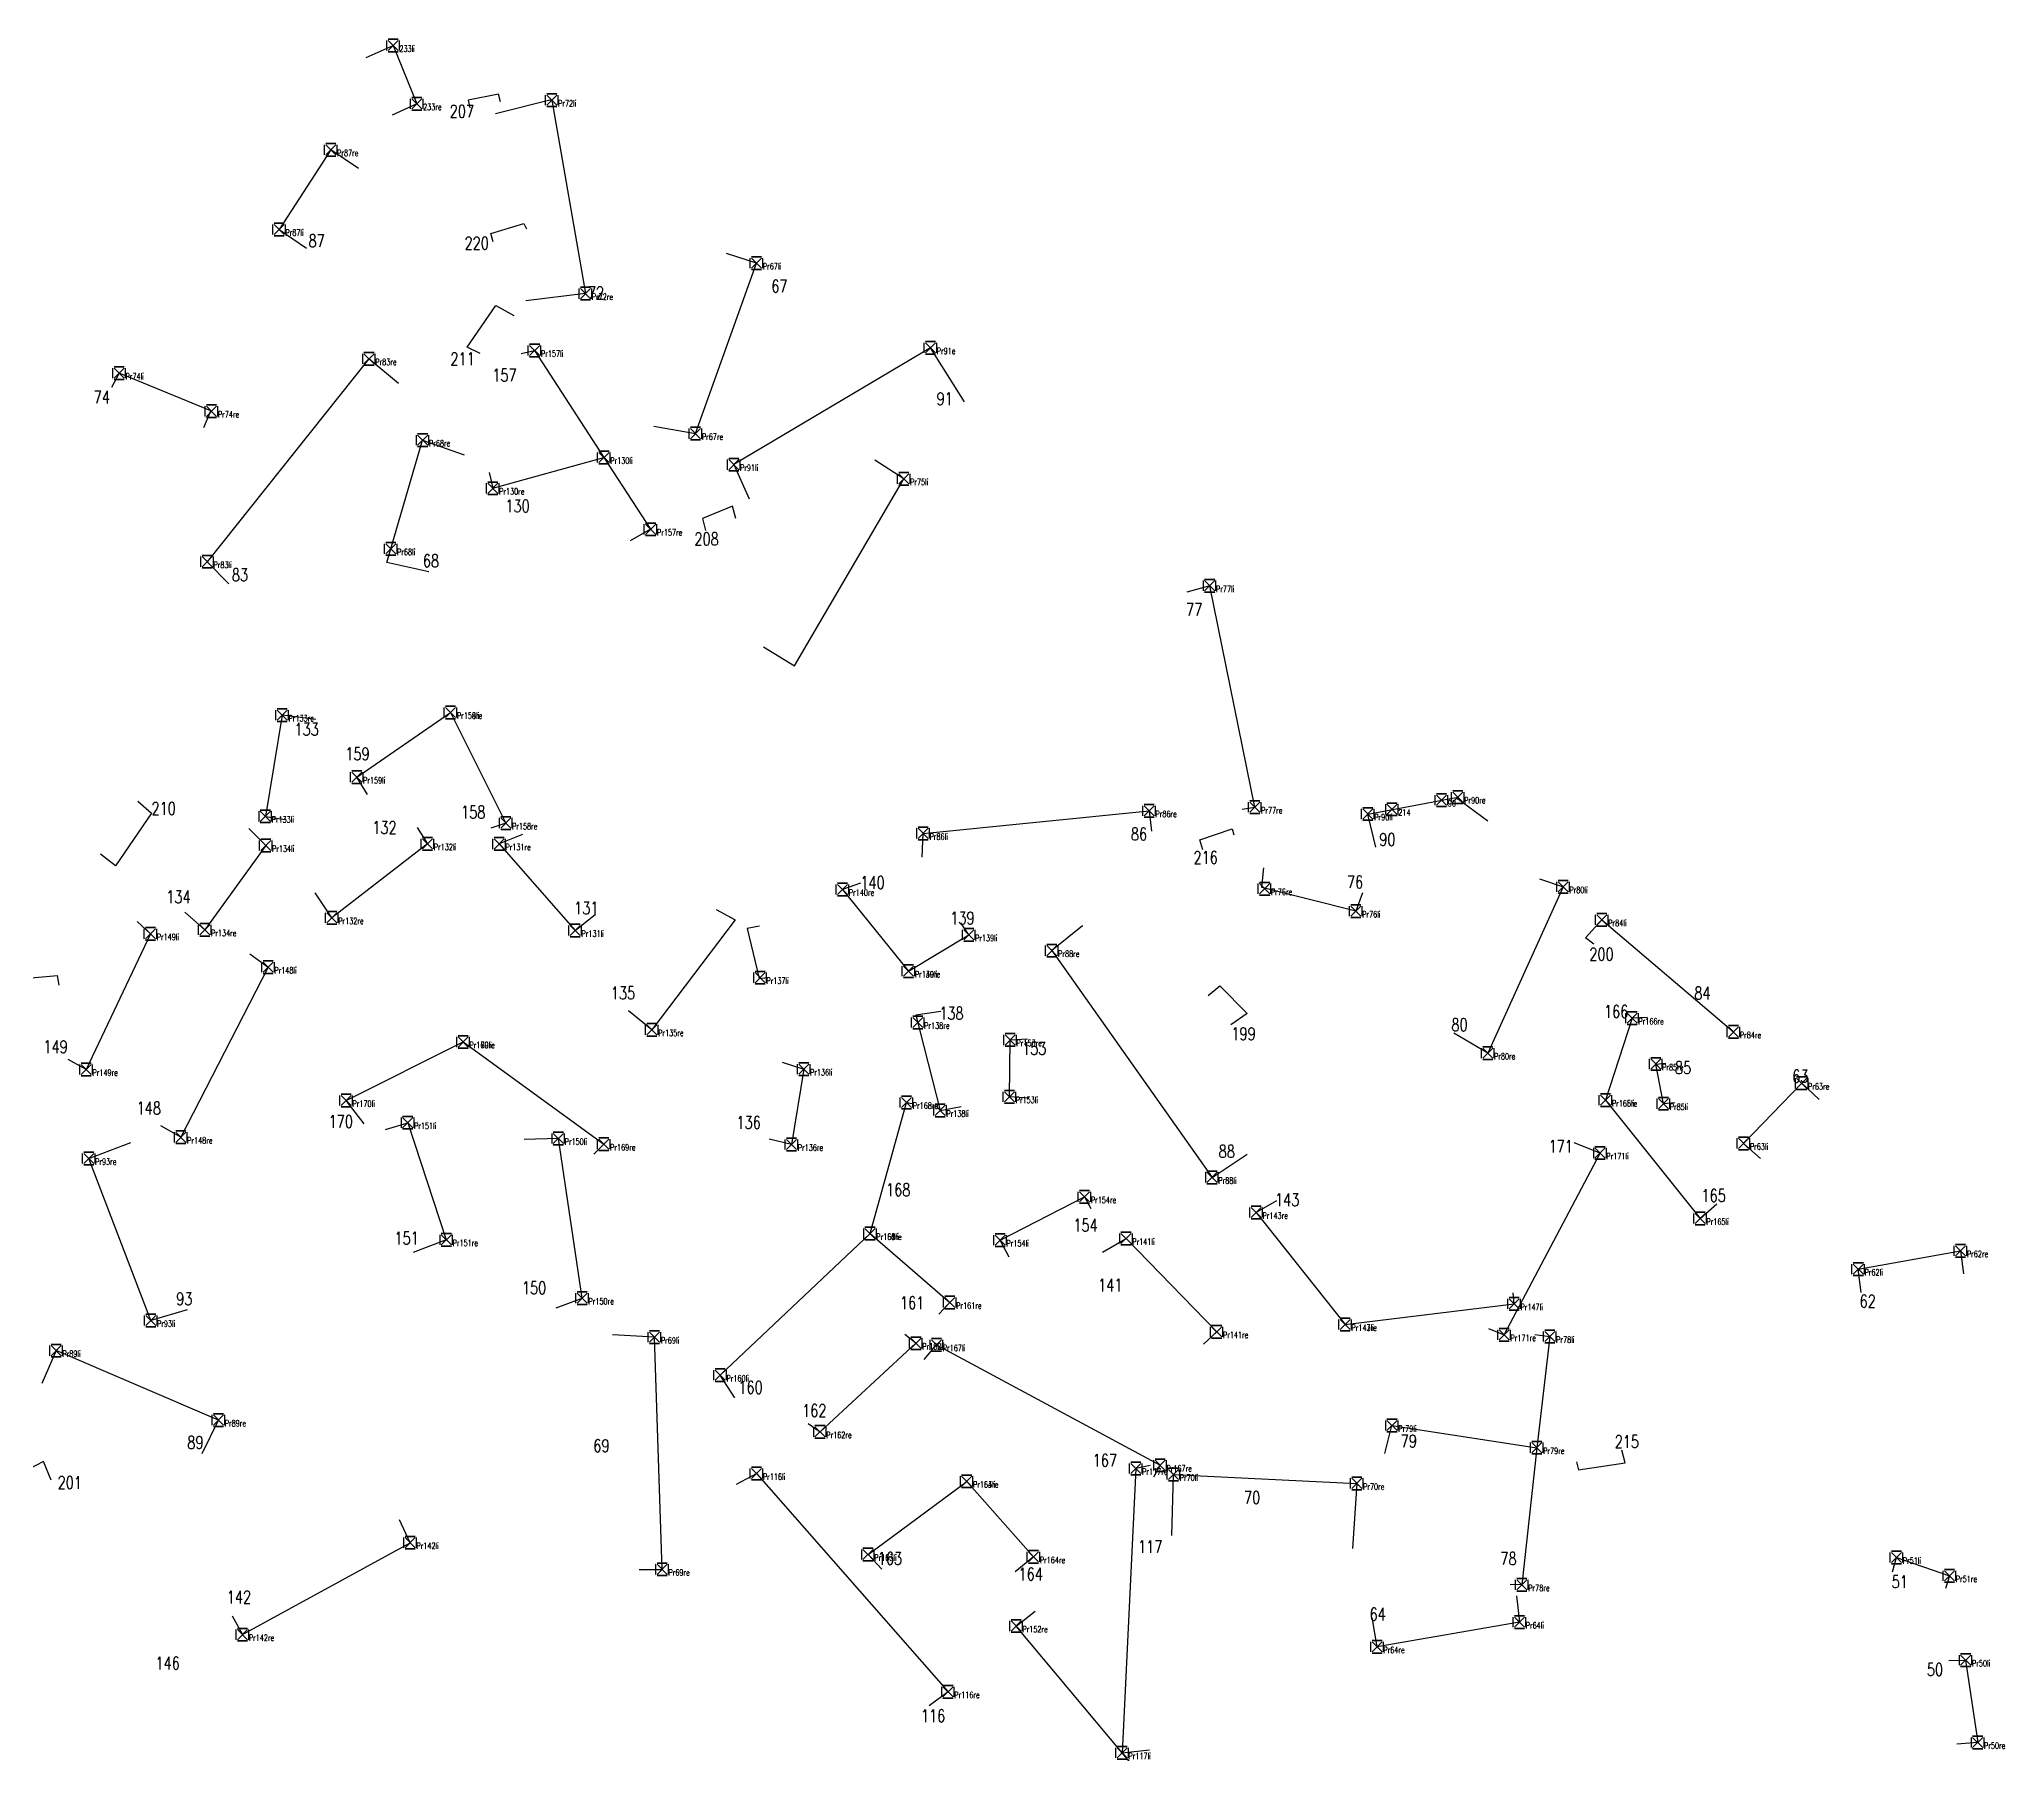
# Model space of a CAD drawing. Header units: metres. Extents: x 4462695 to 4462796, y 5794005 to 5794153.
# Drawn here: x 4462748.27 to 4462779.42, y 5794125.68 to 5794152.87 of the extents above; entities that cross this region are included whole.
import ezdxf

# ---------------------------------------------------------------- set-up
doc = ezdxf.new("R2010")
doc.units = ezdxf.units.M
doc.layers.add('Profile', color=5, linetype='Continuous')
doc.layers.add('Profile Passpunkte', color=5, linetype='Continuous')
doc.styles.add('ROMANS', font='ROMANS.shx', dxfattribs={"width": 0.75})

# ---------------------------------------------------------------- blocks, each defined once
blk = doc.blocks.new('CONTROL')
for p, q in [((-0.1, 0.1, 0.1), (-0.1, 0.1, -0.1)), ((-0.1, -0.08, -0.1), (-0.1, 0.08, -0.1)), ((-0.1, -0.08, 0.1), (-0.1, 0.08, 0.1)), ((0.08, 0.1, 0.1), (-0.08, 0.1, 0.1)), ((-0.08, 0.1, -0.1), (0.08, 0.1, -0.1)), ((0.08, -0.08, 0.08), (-0.08, 0.08, -0.08)), ((-0.08, -0.08, -0.08), (0.08, 0.08, 0.08)), ((-0.08, 0.08, 0.08), (0.08, -0.08, -0.08)), ((0.08, 0.08, -0.08), (-0.08, -0.08, 0.08)), ((0.1, 0.1, -0.1), (0.1, 0.1, 0.1)), ((0.1, -0.08, -0.1), (0.1, 0.08, -0.1)), ((0.1, -0.08, 0.1), (0.1, 0.08, 0.1)), ((-0.1, -0.1, 0.1), (-0.1, -0.1, -0.1)), ((0.08, -0.1, 0.1), (-0.08, -0.1, 0.1)), ((-0.08, -0.1, -0.1), (0.08, -0.1, -0.1)), ((0.1, -0.1, -0.1), (0.1, -0.1, 0.1))]:
    blk.add_line(p, q)
at = {"style": 'ROMANS', "width": 0.75}
blk.add_attdef('NUMMER', (0.1, -0.1), '', height=0.1, dxfattribs=at)

msp = doc.modelspace()

# ---------------------------------------------------------------- linework, layer by layer
at = {"layer": 'Profile', "elevation": -0.008}
for points in [[(4462755.463, 5794149.663), (4462755.427, 5794149.797), (4462755.95, 5794149.956), (4462755.994, 5794149.869)], [(4462755.26, 5794147.892), (4462755.054, 5794147.996), (4462755.508, 5794148.654), (4462755.793, 5794148.495)], [(4462749.83, 5794140.799), (4462750.047, 5794140.606), (4462749.476, 5794139.77), (4462749.238, 5794139.957)], [(4462763.955, 5794136.092), (4462763.647, 5794136.112), (4462763.66, 5794137.012), (4462763.933, 5794137.031)], [(4462772.638, 5794130.325), (4462772.667, 5794130.197), (4462773.407, 5794130.306), (4462773.356, 5794130.512)], [(4462759.322, 5794129.971), (4462759.64, 5794130.138), (4462762.674, 5794126.68), (4462762.377, 5794126.456)]]:
    msp.add_lwpolyline(points, dxfattribs=at)
at = {"layer": 'Profile'}
for points in [[(4462753.453, 5794152.584, 51.826), (4462753.877, 5794152.775, 51.905), (4462754.253, 5794151.853, 51.847), (4462753.864, 5794151.674, 51.86)], [(4462755.581, 5794151.884, 51.847), (4462755.547, 5794152.003, 51.846), (4462755.065, 5794151.912, 51.834), (4462755.094, 5794151.791, 51.821)], [(4462755.499, 5794151.697, 51.83), (4462756.361, 5794151.916, 51.865), (4462756.393, 5794151.91, 51.865), (4462756.927, 5794148.843, 51.794), (4462755.981, 5794148.73, 51.776)], [(4462753.331, 5794150.825, 51.829), (4462752.89, 5794151.123, 51.866), (4462752.07, 5794149.861, 51.825), (4462752.502, 5794149.562, 51.796)], [(4462758.013, 5794146.744, 51.805), (4462758.673, 5794146.624, 51.78), (4462759.639, 5794149.326, 51.799), (4462759.163, 5794149.479, 51.789)], [(4462753.965, 5794147.416, 51.732), (4462753.495, 5794147.809, -0.008), (4462750.93, 5794144.594, 0.065), (4462751.273, 5794144.241, 0.002)], [(4462755.906, 5794147.892, -0.008), (4462756.121, 5794147.941, 51.802), (4462757.22, 5794146.247, 51.802), (4462757.96, 5794145.107, 51.802), (4462757.638, 5794144.923, -0.008)], [(4462762.937, 5794147.13, 51.753), (4462762.396, 5794147.983, 51.822), (4462759.277, 5794146.132, 51.811), (4462759.523, 5794145.589, 51.85)], [(4462750.878, 5794146.723, 51.71), (4462750.989, 5794146.983, 51.711), (4462749.536, 5794147.581, 51.759), (4462749.413, 5794147.356, 51.742)], [(4462754.442, 5794144.433, 51.674), (4462753.778, 5794144.58, 51.687), (4462754.346, 5794146.522, 51.746), (4462755.003, 5794146.286, 51.763)], [(4462755.399, 5794146.008, -0.008), (4462755.458, 5794145.757, 51.802), (4462757.22, 5794146.247, 51.802)], [(4462759.75, 5794143.246, 51.775), (4462760.242, 5794142.944, 51.759), (4462761.973, 5794145.909, 51.783), (4462761.514, 5794146.203, 51.831)], [(4462759.308, 5794145.28, 51.83), (4462759.259, 5794145.475, 51.824), (4462758.783, 5794145.278, 51.779), (4462758.827, 5794145.086, 51.79)], [(4462767.336, 5794140.673, 51.711), (4462767.538, 5794140.701, 51.718), (4462766.822, 5794144.213, 52.206), (4462766.46, 5794144.109, 51.746)], [(4462752.65, 5794142.091, -0.008), (4462752.12, 5794142.161, 51.852), (4462751.852, 5794140.557, 51.852), (4462752.165, 5794140.505, -0.008)], [(4462753.473, 5794140.901, -0.008), (4462753.302, 5794141.179, 51.752), (4462754.789, 5794142.204, 51.742), (4462755.663, 5794140.451, 51.742), (4462755.427, 5794140.371, -0.008)], [(4462769.455, 5794140.067, 51.732), (4462769.331, 5794140.594, -0.008), (4462770.732, 5794140.857, -0.009), (4462771.234, 5794140.486, -0.035)], [(4462762.263, 5794139.908, 51.716), (4462762.282, 5794140.287, 51.75), (4462765.863, 5794140.644, 51.726), (4462765.898, 5794140.32, 51.738)], [(4462751.588, 5794140.363, -0.008), (4462751.858, 5794140.093, 51.786), (4462750.892, 5794138.756, 51.852), (4462750.576, 5794139.036, -0.008)], [(4462754.257, 5794140.381, -0.008), (4462754.423, 5794140.122, 51.752), (4462752.908, 5794138.948, 51.752), (4462752.64, 5794139.344, -0.008)], [(4462755.93, 5794140.27, -0.008), (4462755.558, 5794140.119, 51.712), (4462756.764, 5794138.748, 51.712), (4462757.088, 5794139.007, 19.623)], [(4462766.712, 5794140.028, -0.003), (4462766.668, 5794140.182, -0.008), (4462767.177, 5794140.358, -0.006), (4462767.203, 5794140.266, -0.004)], [(4462769.243, 5794139.346, 51.701), (4462769.14, 5794139.053, 51.708), (4462767.65, 5794139.429, 51.766), (4462767.68, 5794139.743, 51.748)], [(4462761.287, 5794139.5, -0.008), (4462761.002, 5794139.399, 51.732), (4462762.049, 5794138.104, 51.662), (4462763.003, 5794138.677, 51.662), (4462762.878, 5794138.871, -0.008)], [(4462772.053, 5794139.569, 51.712), (4462772.425, 5794139.441, 52.206), (4462771.23, 5794136.803, 51.613), (4462770.691, 5794137.122, 51.654)], [(4462759.001, 5794139.082, -0.008), (4462759.301, 5794138.918, 51.712), (4462757.98, 5794137.174, 51.712), (4462757.61, 5794137.472, -0.008)], [(4462749.819, 5794138.892, -0.008), (4462750.031, 5794138.696, 51.832), (4462749.012, 5794136.543, 51.852), (4462748.727, 5794136.702, -0.008)], [(4462759.687, 5794138.814, 23.622), (4462759.489, 5794138.779, 51.462), (4462759.679, 5794137.984, 51.446), (4462759.813, 5794138.001, 28.308)], [(4462764.798, 5794138.828, 51.688), (4462764.806, 5794138.82, 51.688), (4462764.32, 5794138.428, 51.696), (4462766.859, 5794134.834, 51.684), (4462767.416, 5794135.202, 51.7)], [(4462772.913, 5794138.53, 51.625), (4462772.779, 5794138.629, 51.636), (4462773.04, 5794138.917, 51.535), (4462775.127, 5794137.139, 52.206)], [(4462751.604, 5794138.376, -0.008), (4462751.895, 5794138.165, 51.792), (4462750.513, 5794135.469, 51.732), (4462750.194, 5794135.651, -0.008)], [(4462747.796, 5794137.832, 51.792), (4462747.786, 5794137.964, 51.796), (4462748.552, 5794138.035, 51.776), (4462748.576, 5794137.879, 51.784)], [(4462766.8, 5794137.718, 51.748), (4462766.984, 5794137.871, 51.751), (4462767.414, 5794137.433, 51.739), (4462767.157, 5794137.254, 51.761)], [(4462762.562, 5794137.465, -0.008), (4462762.164, 5794137.406, 51.672), (4462762.548, 5794135.896, 51.672), (4462762.885, 5794135.957, -0.008)], [(4462773.762, 5794137.366, -0.008), (4462773.518, 5794137.357, 51.512), (4462773.098, 5794136.056, -0.008), (4462774.596, 5794134.181, -0.008), (4462774.86, 5794134.417, -0.008)], [(4462753.42, 5794135.684, -0.008), (4462753.134, 5794136.053, 51.742), (4462754.988, 5794136.98, 51.742), (4462757.218, 5794135.359, 51.742), (4462757.057, 5794135.2, -0.008)], [(4462760.046, 5794136.66, -0.008), (4462760.387, 5794136.549, 51.712), (4462760.193, 5794135.356, 51.712), (4462759.841, 5794135.441, -0.008)], [(4462774.195, 5794136.014, 51.534), (4462774.016, 5794136.002, 51.548), (4462773.894, 5794136.631, 51.522), (4462774.055, 5794136.644, 51.5), (4462774.055, 5794136.644, 51.5)], [(4462775.556, 5794135.134, 51.559), (4462775.286, 5794135.373, 51.525), (4462776.207, 5794136.325, 51.548), (4462776.486, 5794136.067, 51.531)], [(4462761.438, 5794133.942, -0.008), (4462762.016, 5794136.02, 51.582), (4462762.107, 5794136.004, -0.008)], [(4462753.756, 5794135.593, -0.008), (4462754.109, 5794135.701, 51.732), (4462754.721, 5794133.844, 51.732), (4462754.196, 5794133.642, -0.008)], [(4462750.615, 5794132.736, 51.811), (4462750.035, 5794132.566, 51.803), (4462749.054, 5794135.132, 51.76), (4462749.72, 5794135.387, 51.76)], [(4462756.461, 5794132.764, -0.008), (4462756.875, 5794132.92, 51.702), (4462756.497, 5794135.451, 51.702), (4462755.953, 5794135.432, 51.712)], [(4462771.241, 5794132.438, -0.008), (4462771.491, 5794132.338, 51.552), (4462773.01, 5794135.22, 51.552), (4462772.601, 5794135.38, -0.008)], [(4462763.646, 5794133.569, -0.008), (4462763.501, 5794133.84, 51.672), (4462764.839, 5794134.525, 51.672), (4462764.939, 5794134.343, -0.008)], [(4462767.879, 5794134.462, -0.008), (4462767.56, 5794134.277, 51.552), (4462768.97, 5794132.5, 51.562), (4462771.65, 5794132.828, 51.562), (4462771.633, 5794133.005, -0.008)], [(4462759.295, 5794131.338, -0.008), (4462759.063, 5794131.697, 51.622), (4462761.438, 5794133.942, -0.008), (4462762.704, 5794132.851, 51.642), (4462762.528, 5794132.666, -0.008)], [(4462765.125, 5794133.647, -0.008), (4462765.496, 5794133.863, 51.632), (4462766.933, 5794132.387, 51.592), (4462766.723, 5794132.189, -0.008)], [(4462777.149, 5794133.007, 51.45), (4462777.104, 5794133.38, -0.016), (4462778.726, 5794133.671, -0.008), (4462778.77, 5794133.305, -0.035)], [(4462757.779, 5794128.619, 51.616), (4462758.142, 5794128.62, 51.606), (4462758.023, 5794132.299, 51.656), (4462757.353, 5794132.338, 51.673)], [(4462760.456, 5794130.93, -0.008), (4462760.645, 5794130.801, 51.612), (4462762.166, 5794132.203, 51.612), (4462761.991, 5794132.341, -0.008)], [(4462762.298, 5794131.946, -0.008), (4462762.492, 5794132.181, 51.592), (4462766.038, 5794130.269, 51.622), (4462765.934, 5794130.08, -0.008)], [(4462771.974, 5794132.344, -0.008), (4462772.215, 5794132.312, 51.485), (4462772.009, 5794130.549, 51.485)], [(4462750.85, 5794130.454, 51.765), (4462751.109, 5794130.987, 51.783), (4462748.535, 5794132.087, 51.821), (4462748.311, 5794131.567, 51.838)], [(4462769.596, 5794130.455, 51.561), (4462769.712, 5794130.899, 51.542), (4462772.009, 5794130.549, 51.485), (4462771.772, 5794128.375, 51.47), (4462771.585, 5794128.379, 51.495)], [(4462748.458, 5794130.032, 51.835), (4462748.335, 5794130.329, 51.822), (4462747.837, 5794130.07, 51.851), (4462747.945, 5794129.799, 51.835)], [(4462765.878, 5794130.264, -0.008), (4462765.652, 5794130.22, 51.572), (4462765.435, 5794125.712, 51.442), (4462765.869, 5794125.761, -0.008)], [(4462761.624, 5794128.623, -0.008), (4462761.406, 5794128.855, 51.542), (4462762.97, 5794130.015, 51.542), (4462764.03, 5794128.817, 51.542), (4462763.738, 5794128.581, -0.008)], [(4462766.22, 5794129.156, 51.489), (4462766.247, 5794130.125, 51.512), (4462769.154, 5794129.983, 51.466), (4462769.085, 5794128.949, 51.503)], [(4462751.326, 5794127.885, -0.008), (4462751.491, 5794127.585, 51.642), (4462754.147, 5794129.043, 51.642), (4462753.981, 5794129.407, -0.008)], [(4462777.644, 5794128.579, 51.401), (4462777.71, 5794128.809, 51.412), (4462778.55, 5794128.518, 51.384), (4462778.489, 5794128.314, 51.399)], [(4462771.687, 5794128.198, 51.433), (4462771.732, 5794127.781, 51.442), (4462769.476, 5794127.393, 51.463), (4462769.398, 5794127.859, 51.496)], [(4462766.724, 5794125.15, -0.008), (4462766.076, 5794124.945, 51.442), (4462765.435, 5794125.712, 51.442), (4462763.753, 5794127.722, 51.442), (4462764.057, 5794127.958, -0.008)], [(4462778.541, 5794127.176, 51.278), (4462778.806, 5794127.181, 51.244), (4462778.997, 5794125.876, 51.232), (4462778.666, 5794125.849, 51.24)]]:
    msp.add_polyline3d(points, dxfattribs=at)

# ---------------------------------------------------------------- block references
at = {"layer": 'Profile Passpunkte', "color": 1}
for p, values in [((4462753.877, 5794152.775, 51.905), {'NUMMER': '233li'}), ((4462754.253, 5794151.853, 51.847), {'NUMMER': '233re'}), ((4462756.393, 5794151.91, 51.865), {'NUMMER': 'Pr72li'}), ((4462752.89, 5794151.123, 51.866), {'NUMMER': 'Pr87re'}), ((4462752.07, 5794149.861, 51.825), {'NUMMER': 'Pr87li'}), ((4462759.639, 5794149.326, 51.799), {'NUMMER': 'Pr67li'}), ((4462756.927, 5794148.843, 51.794), {'NUMMER': 'Pr72re'}), ((4462756.121, 5794147.941, 51.802), {'NUMMER': 'Pr157li'}), ((4462762.396, 5794147.983, 51.822), {'NUMMER': 'Pr91e'}), ((4462753.495, 5794147.809, 51.732), {'NUMMER': 'Pr83re'}), ((4462749.536, 5794147.581, 51.759), {'NUMMER': 'Pr74li'}), ((4462751, 5794146.978, 51.711), {'NUMMER': 'Pr74re'}), ((4462754.346, 5794146.522, 51.746), {'NUMMER': 'Pr68re'}), ((4462758.673, 5794146.624, 51.78), {'NUMMER': 'Pr67re'}), ((4462757.22, 5794146.247, 51.802), {'NUMMER': 'Pr130li'}), ((4462759.277, 5794146.132, 51.811), {'NUMMER': 'Pr91li'}), ((4462755.458, 5794145.757, 51.802), {'NUMMER': 'Pr130re'}), ((4462761.973, 5794145.909, 51.783), {'NUMMER': 'Pr75li'}), ((4462757.96, 5794145.107, 51.802), {'NUMMER': 'Pr157re'}), ((4462750.93, 5794144.594, 51.732), {'NUMMER': 'Pr83li'}), ((4462753.84, 5794144.799, 51.687), {'NUMMER': 'Pr68li'}), ((4462766.822, 5794144.213, 52.206), {'NUMMER': 'Pr77li'}), ((4462752.12, 5794142.161, 51.852), {'NUMMER': 'Pr133re'}), ((4462754.789, 5794142.204, 51.742), {'NUMMER': 'Pr159re'}), ((4462754.789, 5794142.204, 51.742), {'NUMMER': 'Pr158li'}), ((4462753.302, 5794141.179, 51.752), {'NUMMER': 'Pr159li'}), ((4462770.497, 5794140.812, 51.732), {'NUMMER': '90'}), ((4462770.757, 5794140.861, 51.732), {'NUMMER': 'Pr90re'}), ((4462751.852, 5794140.557, 51.852), {'NUMMER': 'Pr133li'}), ((4462755.663, 5794140.451, 51.742), {'NUMMER': 'Pr158re'}), ((4462765.863, 5794140.644, 51.726), {'NUMMER': 'Pr86re'}), ((4462767.538, 5794140.701, 51.718), {'NUMMER': 'Pr77re'}), ((4462769.331, 5794140.594, 51.732), {'NUMMER': 'Pr90li'}), ((4462769.712, 5794140.668, 51.735), {'NUMMER': '214'}), ((4462762.282, 5794140.287, 51.75), {'NUMMER': 'Pr86li'}), ((4462751.858, 5794140.093, 51.852), {'NUMMER': 'Pr134li'}), ((4462754.423, 5794140.122, 51.752), {'NUMMER': 'Pr132li'}), ((4462755.558, 5794140.119, 51.712), {'NUMMER': 'Pr131re'}), ((4462761.002, 5794139.399, 51.732), {'NUMMER': 'Pr140re'}), ((4462767.693, 5794139.41, 51.766), {'NUMMER': 'Pr76re'}), ((4462772.425, 5794139.441, 51.666), {'NUMMER': 'Pr80li'}), ((4462752.908, 5794138.948, 51.752), {'NUMMER': 'Pr132re'}), ((4462769.14, 5794139.053, 51.708), {'NUMMER': 'Pr76li'}), ((4462773.04, 5794138.917, 51.535), {'NUMMER': 'Pr84li'}), ((4462750.031, 5794138.696, 51.832), {'NUMMER': 'Pr149li'}), ((4462750.892, 5794138.756, 51.852), {'NUMMER': 'Pr134re'}), ((4462756.764, 5794138.748, 51.712), {'NUMMER': 'Pr131li'}), ((4462763.003, 5794138.677, 51.662), {'NUMMER': 'Pr139li'}), ((4462764.32, 5794138.428, 51.696), {'NUMMER': 'Pr88re'}), ((4462751.895, 5794138.165, 51.792), {'NUMMER': 'Pr148li'}), ((4462759.695, 5794138, 51.462), {'NUMMER': 'Pr137li'}), ((4462762.049, 5794138.104, 51.662), {'NUMMER': 'Pr139re'}), ((4462762.049, 5794138.104, 51.712), {'NUMMER': 'Pr140li'}), ((4462773.518, 5794137.357, 51.512), {'NUMMER': 'Pr166re'}), ((4462757.98, 5794137.174, 51.712), {'NUMMER': 'Pr135re'}), ((4462762.196, 5794137.289, 51.672), {'NUMMER': 'Pr138re'}), ((4462775.127, 5794137.139, 52.206), {'NUMMER': 'Pr84re'}), ((4462754.988, 5794136.98, 51.742), {'NUMMER': 'Pr170re'}), ((4462754.988, 5794136.98, 51.742), {'NUMMER': 'Pr169li'}), ((4462763.66, 5794137.012, -0.008), {'NUMMER': 'Pr153re'}), ((4462771.23, 5794136.803, 51.613), {'NUMMER': 'Pr80re'}), ((4462749.012, 5794136.543, 51.852), {'NUMMER': 'Pr149re'}), ((4462760.387, 5794136.549, 51.712), {'NUMMER': 'Pr136li'}), ((4462773.894, 5794136.631, 51.542), {'NUMMER': 'Pr85re'}), ((4462763.647, 5794136.112, -0.008), {'NUMMER': 'Pr153li'}), ((4462776.207, 5794136.325, 51.548), {'NUMMER': 'Pr63re'}), ((4462753.134, 5794136.053, 51.742), {'NUMMER': 'Pr170li'}), ((4462762.016, 5794136.02, 51.582), {'NUMMER': 'Pr168re'}), ((4462762.548, 5794135.896, 51.672), {'NUMMER': 'Pr138li'}), ((4462773.098, 5794136.056, 51.512), {'NUMMER': 'Pr165re'}), ((4462773.098, 5794136.056, 51.512), {'NUMMER': 'Pr166li'}), ((4462774.016, 5794136.002, 51.542), {'NUMMER': 'Pr85li'}), ((4462750.513, 5794135.469, 51.732), {'NUMMER': 'Pr148re'}), ((4462754.109, 5794135.701, 51.732), {'NUMMER': 'Pr151li'}), ((4462756.497, 5794135.451, 51.702), {'NUMMER': 'Pr150li'}), ((4462757.218, 5794135.359, 51.742), {'NUMMER': 'Pr169re'}), ((4462760.193, 5794135.356, 51.712), {'NUMMER': 'Pr136re'}), ((4462773.01, 5794135.22, 51.552), {'NUMMER': 'Pr171li'}), ((4462775.286, 5794135.373, 51.525), {'NUMMER': 'Pr63li'}), ((4462749.054, 5794135.132, 51.76), {'NUMMER': 'Pr93re'}), ((4462766.859, 5794134.834, 51.684), {'NUMMER': 'Pr88li'}), ((4462764.839, 5794134.525, 51.672), {'NUMMER': 'Pr154re'}), ((4462767.56, 5794134.277, 51.552), {'NUMMER': 'Pr143re'}), ((4462761.438, 5794133.942, 51.622), {'NUMMER': 'Pr161li'}), ((4462761.438, 5794133.942, 51.622), {'NUMMER': 'Pr160re'}), ((4462761.438, 5794133.942, 51.622), {'NUMMER': 'Pr168li'}), ((4462774.596, 5794134.181, 51.532), {'NUMMER': 'Pr165li'}), ((4462754.721, 5794133.844, 51.732), {'NUMMER': 'Pr151re'}), ((4462763.501, 5794133.84, 51.672), {'NUMMER': 'Pr154li'}), ((4462765.496, 5794133.863, 51.632), {'NUMMER': 'Pr141li'}), ((4462778.726, 5794133.671, 51.45), {'NUMMER': 'Pr62re'}), ((4462777.104, 5794133.38, 51.45), {'NUMMER': 'Pr62li'}), ((4462756.875, 5794132.92, 51.702), {'NUMMER': 'Pr150re'}), ((4462762.704, 5794132.851, 51.642), {'NUMMER': 'Pr161re'}), ((4462771.65, 5794132.828, 51.562), {'NUMMER': 'Pr147li'}), ((4462750.035, 5794132.566, 51.803), {'NUMMER': 'Pr93li'}), ((4462766.933, 5794132.387, 51.592), {'NUMMER': 'Pr141re'}), ((4462768.97, 5794132.5, 51.562), {'NUMMER': 'Pr143li'}), ((4462768.97, 5794132.5, 51.562), {'NUMMER': 'Pr147re'}), ((4462748.535, 5794132.087, 51.821), {'NUMMER': 'Pr89li'}), ((4462758.023, 5794132.299, 51.656), {'NUMMER': 'Pr69li'}), ((4462762.166, 5794132.203, 51.612), {'NUMMER': 'Pr162li'}), ((4462762.492, 5794132.181, 51.592), {'NUMMER': 'Pr167li'}), ((4462771.491, 5794132.338, 51.552), {'NUMMER': 'Pr171re'}), ((4462772.215, 5794132.312, 51.485), {'NUMMER': 'Pr78li'}), ((4462759.063, 5794131.697, 51.622), {'NUMMER': 'Pr160li'}), ((4462751.109, 5794130.987, 51.783), {'NUMMER': 'Pr89re'}), ((4462760.645, 5794130.801, 51.612), {'NUMMER': 'Pr162re'}), ((4462769.712, 5794130.899, 51.542), {'NUMMER': 'Pr79li'}), ((4462772.009, 5794130.549, 51.485), {'NUMMER': 'Pr79re'}), ((4462765.652, 5794130.22, 51.572), {'NUMMER': 'Pr117re'}), ((4462766.038, 5794130.269, 51.622), {'NUMMER': 'Pr167re'}), ((4462759.64, 5794130.138, 51.532), {'NUMMER': 'Pr116li'}), ((4462762.97, 5794130.015, 51.542), {'NUMMER': 'Pr164li'}), ((4462762.97, 5794130.015, 51.542), {'NUMMER': 'Pr163re'}), ((4462766.247, 5794130.125, 51.512), {'NUMMER': 'Pr70li'}), ((4462769.154, 5794129.983, 51.466), {'NUMMER': 'Pr70re'}), ((4462754.147, 5794129.043, 51.642), {'NUMMER': 'Pr142li'}), ((4462758.142, 5794128.62, 51.606), {'NUMMER': 'Pr69re'}), ((4462761.406, 5794128.855, 51.542), {'NUMMER': 'Pr163li'}), ((4462764.03, 5794128.817, 51.542), {'NUMMER': 'Pr164re'}), ((4462777.71, 5794128.809, 51.412), {'NUMMER': 'Pr51li'}), ((4462771.772, 5794128.375, 51.47), {'NUMMER': 'Pr78re'}), ((4462778.55, 5794128.518, 51.384), {'NUMMER': 'Pr51re'}), ((4462763.753, 5794127.722, 51.442), {'NUMMER': 'Pr152re'}), ((4462771.732, 5794127.781, 51.442), {'NUMMER': 'Pr64li'}), ((4462751.491, 5794127.585, 51.642), {'NUMMER': 'Pr142re'}), ((4462769.476, 5794127.393, 51.463), {'NUMMER': 'Pr64re'}), ((4462778.806, 5794127.181, 51.244), {'NUMMER': 'Pr50li'}), ((4462762.674, 5794126.68, 51.532), {'NUMMER': 'Pr116re'}), ((4462778.997, 5794125.876, 51.232), {'NUMMER': 'Pr50re'}), ((4462765.435, 5794125.712, 51.442), {'NUMMER': 'Pr117li'})]:
    msp.add_blockref('CONTROL', p, dxfattribs=at).add_auto_attribs(values)

# ---------------------------------------------------------------- texts
at = {"layer": 'Profile', "style": 'ROMANS', "width": 0.75}
for s, p in [('207', (4462754.775, 5794151.633, -0.008)), ('87', (4462752.537, 5794149.581, -0.008)), ('220', (4462755.01, 5794149.542, -0.008)), ('72', (4462756.964, 5794148.755, -0.008)), ('67', (4462759.873, 5794148.861, -0.008)), ('211', (4462754.786, 5794147.71, -0.008)), ('157', (4462755.449, 5794147.45, -0.008)), ('74', (4462749.131, 5794147.101, -0.008)), ('91', (4462762.493, 5794147.077, -0.008)), ('130', (4462755.657, 5794145.377, -0.008)), ('208', (4462758.654, 5794144.854, -0.008)), ('68', (4462754.349, 5794144.508, -0.008)), ('83', (4462751.321, 5794144.285, -0.008)), ('77', (4462766.447, 5794143.737, -0.008)), ('133', (4462752.314, 5794141.837, -0.008)), ('159', (4462753.12, 5794141.447, -0.008)), ('210', (4462750.047, 5794140.583, -0.008)), ('158', (4462754.955, 5794140.524, -0.008)), ('132', (4462753.547, 5794140.279, -0.008)), ('86', (4462765.573, 5794140.177, -0.008)), ('90', (4462769.51, 5794140.091, -0.008)), ('216', (4462766.565, 5794139.805, -0.008)), ('140', (4462761.284, 5794139.407, -0.008)), ('76', (4462768.998, 5794139.416, -0.008)), ('134', (4462750.281, 5794139.18, -0.008)), ('131', (4462756.748, 5794139.004, -0.008)), ('139', (4462762.709, 5794138.843, -0.008)), ('200', (4462772.84, 5794138.271, -0.008)), ('135', (4462757.329, 5794137.657, -0.008)), ('84', (4462774.505, 5794137.654, -0.008)), ('138', (4462762.535, 5794137.335, -0.008)), ('166', (4462773.073, 5794137.362, -0.008)), ('199', (4462767.166, 5794137.011, -0.008)), ('80', (4462770.654, 5794137.154, -0.008)), ('149', (4462748.334, 5794136.805, -0.008)), ('153', (4462763.848, 5794136.778, -0.008)), ('85', (4462774.199, 5794136.473, -0.008)), ('63', (4462776.057, 5794136.337, -0.008)), ('148', (4462749.811, 5794135.832, -0.008)), ('170', (4462752.855, 5794135.619, -0.008)), ('136', (4462759.321, 5794135.604, -0.008)), ('88', (4462766.965, 5794135.147, -0.008)), ('171', (4462772.195, 5794135.226, -0.008)), ('168', (4462761.692, 5794134.538, -0.008)), ('165', (4462774.618, 5794134.446, -0.008)), ('143', (4462767.857, 5794134.379, -0.008)), ('154', (4462764.66, 5794133.975, -0.008)), ('151', (4462753.9, 5794133.771, -0.008)), ('150', (4462755.919, 5794132.983, -0.008)), ('141', (4462765.054, 5794133.026, -0.008)), ('93', (4462750.439, 5794132.807, -0.008)), ('161', (4462761.912, 5794132.744, -0.008)), ('62', (4462777.125, 5794132.77, -0.008)), ('160', (4462759.351, 5794131.405, -0.008)), ('162', (4462760.361, 5794131.036, -0.008)), ('89', (4462750.615, 5794130.532, -0.008)), ('69', (4462757.051, 5794130.479, -0.008)), ('79', (4462769.851, 5794130.554, -0.008)), ('215', (4462773.243, 5794130.545, -0.008)), ('167', (4462764.968, 5794130.248, -0.008)), ('201', (4462748.559, 5794129.895, -0.008)), ('70', (4462767.367, 5794129.658, -0.008)), ('117', (4462765.687, 5794128.88, -0.008)), ('163', (4462761.56, 5794128.694, -0.008)), ('78', (4462771.43, 5794128.69, -0.008)), ('164', (4462763.792, 5794128.445, -0.008)), ('51', (4462777.633, 5794128.325, -0.008)), ('142', (4462751.241, 5794128.081, -0.008)), ('64', (4462769.357, 5794127.809, -0.008)), ('146', (4462750.111, 5794127.033, -0.008)), ('50', (4462778.191, 5794126.931, -0.008)), ('116', (4462762.244, 5794126.197, -0.008))]:
    msp.add_text(s, height=0.2, dxfattribs=at).set_placement(p)

doc.saveas('drawing.dxf')
